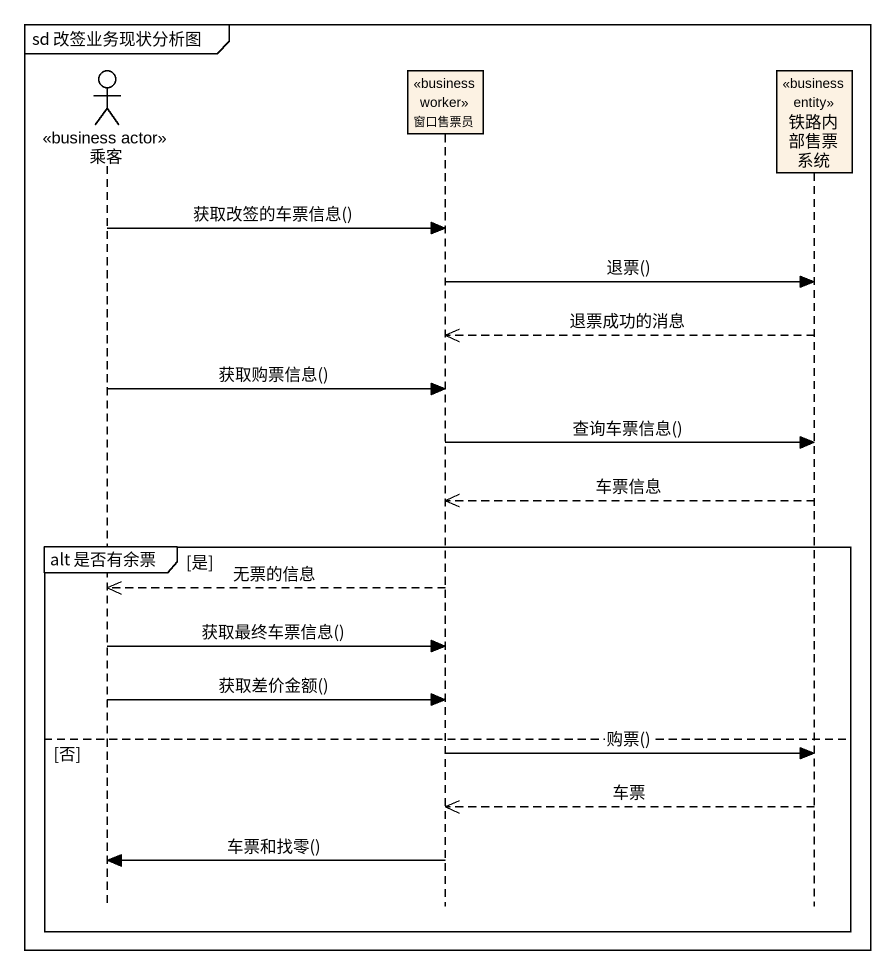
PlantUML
@startuml
mainframe sd 改签业务现状分析图
hide footbox
actor 乘客 <<business actor>>
participant 窗口售票员 <<business worker>> #FCF2E3
participant 铁路内部售票系统 <<business entity>> #FCF2E3

乘客 -> 窗口售票员 : 获取改签的车票信息()
窗口售票员 -> 铁路内部售票系统 : 退票()
铁路内部售票系统 -->> 窗口售票员 : 退票成功的消息
乘客 -> 窗口售票员 : 获取购票信息()
窗口售票员 -> 铁路内部售票系统 : 查询车票信息()
铁路内部售票系统 -->> 窗口售票员 : 车票信息
group alt 是否有余票 [是]
  窗口售票员 -->> 乘客 : 无票的信息
  乘客 -> 窗口售票员 : 获取最终车票信息()
  乘客 -> 窗口售票员 : 获取差价金额()
else 否
  窗口售票员 -> 铁路内部售票系统 : 购票()
  铁路内部售票系统 -->> 窗口售票员 : 车票
  窗口售票员 -> 乘客 : 车票和找零()
end
@enduml
